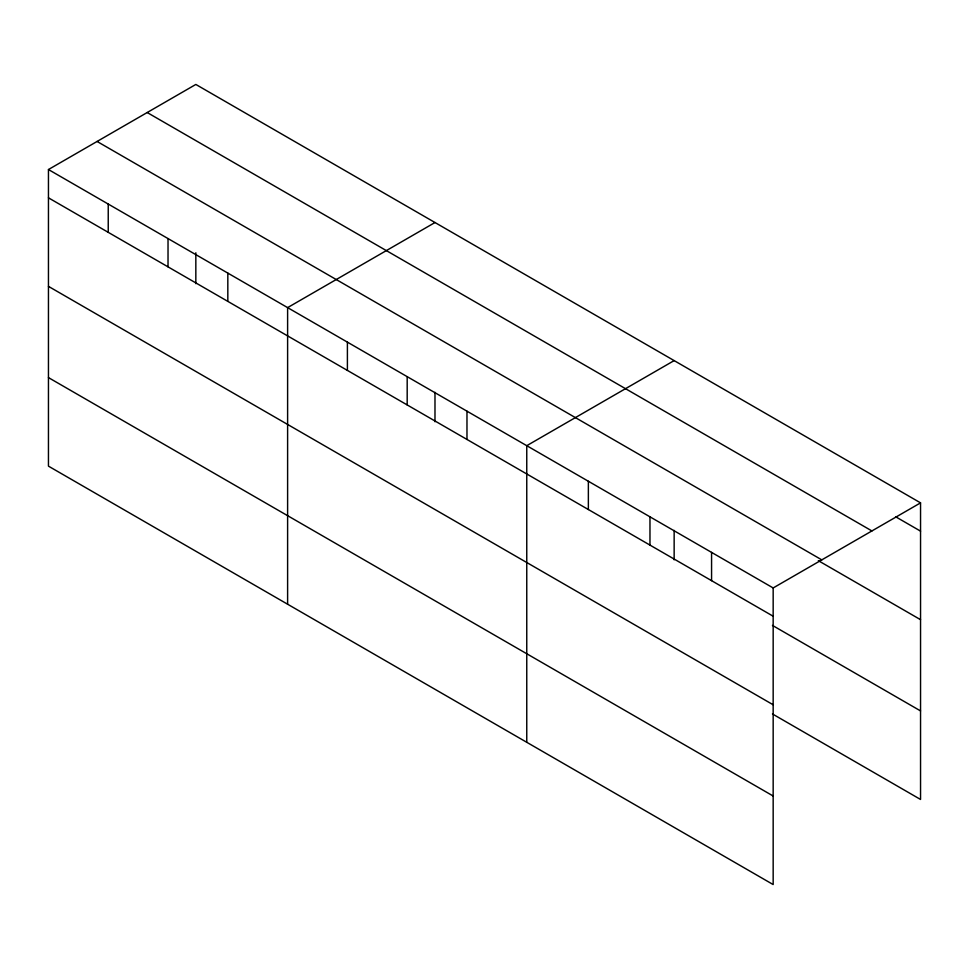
<?xml version="1.0" encoding="UTF-8"?>
<svg xmlns="http://www.w3.org/2000/svg" width="969" height="969" viewBox="0 0 969 969"><rect width="100%" height="100%" fill="white"/><g stroke="black" fill="none" stroke-linecap="round" stroke-linejoin="round"><path stroke-width="1.45" d="M48.45 169.539L773.165 587.953L773.165 884.552L48.45 466.137L48.45 169.539L195.835 84.448L920.55 502.863L920.55 799.461L772.45 713.947M434.984 222.531L287.611 307.621L287.611 604.208M674.145 360.601L526.761 445.692L526.761 742.29M773.165 587.953L920.55 502.863M895.647 516.768L920.55 531.145M147.191 112.525L871.918 530.939M97.082 141.462L821.809 559.876M818.321 560.663L920.55 619.688M48.45 197.821L773.165 616.223M772.45 625.405L920.55 710.919M48.45 286.364L773.165 704.778M48.45 377.595L773.165 796.009M711.573 552.391L711.573 580.661M674.145 530.394L674.145 559.828M649.969 516.828L649.969 545.099M588.365 481.254L588.365 509.537M466.973 411.171L466.973 439.454M434.984 392.324L434.984 421.745M407.186 376.65L407.186 404.933M347.399 342.13L347.399 370.412M227.824 273.101L227.824 301.371M195.835 252.776L195.835 283.675M168.025 238.58L168.025 266.85M108.237 204.059L108.237 232.33"/></g></svg>
